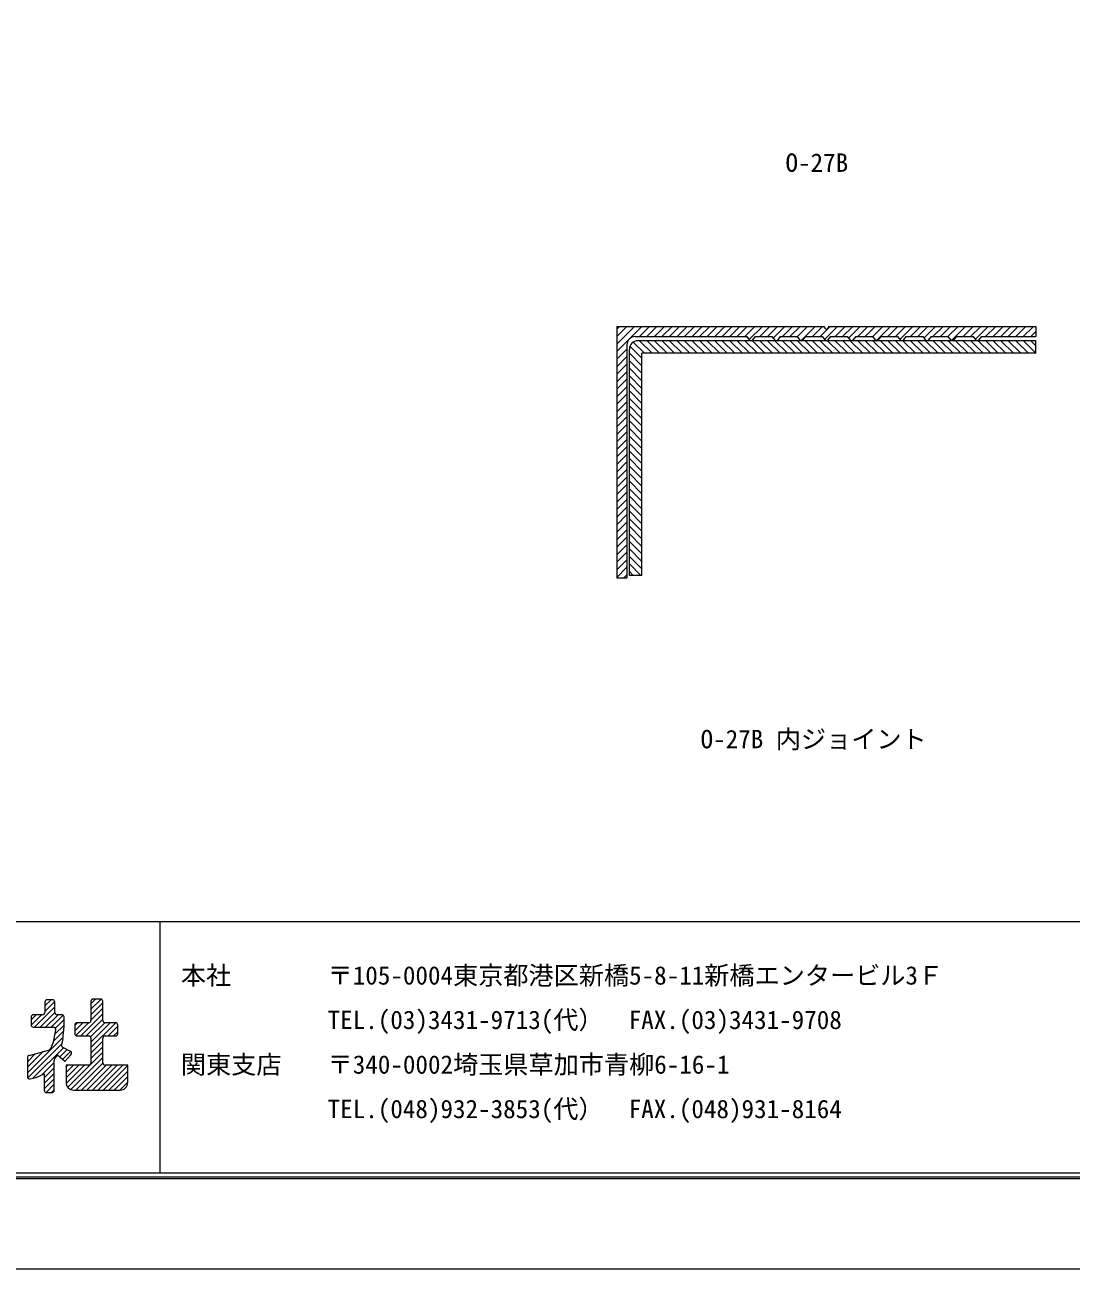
# Model space of a CAD drawing. Units: millimetres on the paper. Extents: x -210 to 210, y -148 to 149.
# Drawn here: x -95.6 to 29.2, y -148.5 to 0 of the extents above; entities that cross this region are included whole.
import ezdxf
from ezdxf.enums import TextEntityAlignment as Align

# ---------------------------------------------------------------- set-up
doc = ezdxf.new("R2010")
doc.units = ezdxf.units.MM
for name, color, linetype, lineweight in [('0-1_1-1図枠', 3, 'Continuous', 18), ('0-3_2-1寸法', 7, 'Continuous', 9), ('0-4_Defpoints', 7, 'Continuous', 9), ('0-6_5-1実寸型', 1, 'Continuous', 18), ('0-7_6-1ハッチング', 6, 'Continuous', 18), ('0-8_5-4図補助2', 7, 'Continuous', 9)]:
    doc.layers.add(name, color=color, linetype=linetype, lineweight=lineweight)
doc.layers.add('0-2_1-2図名', color=7, linetype='Continuous')
doc.styles.add('ＭＳ ゴシック', font='')
doc.styles.get('ＭＳ ゴシック').set_extended_font_data('MS Gothic')

msp = doc.modelspace()

# ---------------------------------------------------------------- linework, layer by layer
at = {"layer": '0-1_1-1図枠'}
for p, q in [((-199.506, -106.998), (199.494, -106.998)), ((-79.506, -106.998), (-79.506, -136.998)), ((-200.006, -137.498), (199.994, -137.498)), ((-199.506, -136.998), (199.494, -136.998))]:
    msp.add_line(p, q, dxfattribs=at)
at = {"layer": '0-4_Defpoints'}
msp.add_line((-200.206, -137.698), (200.194, -137.698), dxfattribs=at)
msp.add_line((-200.206, -137.698), (200.194, -137.698), dxfattribs=at)
msp.add_lwpolyline([(-210.006, -148.498), (-210.006, 148.502), (209.994, 148.502), (209.994, -148.498)], close=True, dxfattribs=at)
at = {"layer": '0-6_5-1実寸型'}
for p, q in [((-25.006, -35.998), (-0.306, -35.998)), ((-25.006, -35.998), (-25.006, -65.998)), ((-0.306, -35.998), (-0.175, -36.205)), ((0.294, -35.998), (0.163, -36.205)), ((0.294, -35.998), (24.994, -35.998)), ((24.994, -35.998), (24.994, -37.198)), ((-23.806, -38.198), (-23.806, -65.998)), ((-22.806, -37.198), (-9.506, -37.198)), ((24.994, -37.698), (-22.506, -37.698)), ((-9.506, -37.198), (-9.161, -37.623)), ((-8.506, -37.198), (-8.85, -37.623)), ((-8.506, -37.198), (-6.506, -37.198)), ((-6.506, -37.198), (-6.161, -37.623)), ((-5.506, -37.198), (-5.85, -37.623)), ((-5.506, -37.198), (-3.506, -37.198)), ((-3.506, -37.198), (-3.161, -37.623)), ((-2.506, -37.198), (-2.85, -37.623)), ((-2.506, -37.198), (-0.506, -37.198)), ((-0.506, -37.198), (-0.161, -37.623)), ((0.494, -37.198), (0.15, -37.623)), ((0.494, -37.198), (2.494, -37.198)), ((2.494, -37.198), (2.839, -37.623)), ((3.494, -37.198), (3.15, -37.623)), ((3.494, -37.198), (5.494, -37.198)), ((5.494, -37.198), (5.839, -37.623)), ((6.494, -37.198), (6.15, -37.623)), ((6.494, -37.198), (8.494, -37.198)), ((8.494, -37.198), (8.839, -37.623)), ((9.494, -37.198), (9.15, -37.623)), ((9.494, -37.198), (11.494, -37.198)), ((11.494, -37.198), (11.839, -37.623)), ((12.494, -37.198), (12.15, -37.623)), ((12.494, -37.198), (14.494, -37.198)), ((14.494, -37.198), (14.839, -37.623)), ((15.494, -37.198), (15.15, -37.623)), ((15.494, -37.198), (17.494, -37.198)), ((17.494, -37.198), (17.839, -37.623)), ((18.494, -37.198), (18.15, -37.623)), ((18.494, -37.198), (24.994, -37.198)), ((24.994, -39.198), (24.994, -37.698)), ((-23.506, -65.698), (-23.506, -38.698)), ((24.994, -39.198), (-22.006, -39.198)), ((-22.006, -65.698), (-22.006, -39.198)), ((-25.006, -65.998), (-23.806, -65.998)), ((-22.006, -65.698), (-23.506, -65.698))]:
    msp.add_line(p, q, dxfattribs=at)
for centre, radius, start, end in [((-0.006, -36.098), 0.2, 212.33353, 327.66647), ((-22.806, -38.198), 1, 90, 180), ((-22.506, -38.698), 1, 90, 180), ((-9.006, -37.498), 0.2, 218.97666, 321.02334), ((-6.006, -37.498), 0.2, 218.97666, 321.02334), ((-3.006, -37.498), 0.2, 218.97666, 321.02334), ((-0.006, -37.498), 0.2, 218.97666, 321.02334), ((2.994, -37.498), 0.2, 218.97666, 321.02334), ((5.994, -37.498), 0.2, 218.97666, 321.02334), ((8.994, -37.498), 0.2, 218.97666, 321.02334), ((11.994, -37.498), 0.2, 218.97666, 321.02334), ((14.994, -37.498), 0.2, 218.97666, 321.02334), ((17.994, -37.498), 0.2, 218.97666, 321.02334)]:
    msp.add_arc(centre, radius, start, end, dxfattribs=at)
at = {"layer": '0-7_6-1ハッチング'}
for p, q in [((-25.006, -36.303), (-24.7, -35.998)), ((-25.006, -37.201), (-23.802, -35.998)), ((-25.006, -38.099), (-22.904, -35.998)), ((-23.407, -37.399), (-22.006, -35.998)), ((-22.308, -37.198), (-21.108, -35.998)), ((-21.41, -37.198), (-20.21, -35.998)), ((-20.512, -37.198), (-19.312, -35.998)), ((-19.614, -37.198), (-18.414, -35.998)), ((-18.716, -37.198), (-17.516, -35.998)), ((-17.818, -37.198), (-16.618, -35.998)), ((-16.92, -37.198), (-15.72, -35.998)), ((-16.022, -37.198), (-14.822, -35.998)), ((-15.124, -37.198), (-13.924, -35.998)), ((-14.226, -37.198), (-13.026, -35.998)), ((-13.328, -37.198), (-12.128, -35.998)), ((-12.43, -37.198), (-11.23, -35.998)), ((-11.532, -37.198), (-10.332, -35.998)), ((-10.634, -37.198), (-9.434, -35.998)), ((-9.736, -37.198), (-8.536, -35.998)), ((-9.207, -37.567), (-7.638, -35.998)), ((-7.94, -37.198), (-6.74, -35.998)), ((-7.042, -37.198), (-5.842, -35.998)), ((-6.344, -37.398), (-4.943, -35.998)), ((-5.245, -37.198), (-4.045, -35.998)), ((-4.347, -37.198), (-3.147, -35.998)), ((-3.48, -37.229), (-2.249, -35.998)), ((-3.047, -37.693), (-1.351, -35.998)), ((-1.653, -37.198), (-0.453, -35.998)), ((-0.755, -37.198), (0.445, -35.998)), ((-0.216, -37.556), (1.343, -35.998)), ((1.041, -37.198), (2.241, -35.998)), ((1.939, -37.198), (3.139, -35.998)), ((2.648, -37.387), (4.037, -35.998)), ((3.735, -37.198), (4.935, -35.998)), ((4.633, -37.198), (5.833, -35.998)), ((5.511, -37.218), (6.731, -35.998)), ((5.937, -37.689), (7.629, -35.998)), ((7.327, -37.198), (8.527, -35.998)), ((8.225, -37.198), (9.425, -35.998)), ((8.775, -37.545), (10.323, -35.998)), ((10.021, -37.198), (11.221, -35.998)), ((10.919, -37.198), (12.119, -35.998)), ((11.639, -37.376), (13.017, -35.998)), ((12.715, -37.198), (13.915, -35.998)), ((13.613, -37.198), (14.813, -35.998)), ((14.502, -37.207), (15.711, -35.998)), ((14.922, -37.684), (16.609, -35.998)), ((16.307, -37.198), (17.507, -35.998)), ((17.205, -37.198), (18.405, -35.998)), ((17.767, -37.534), (19.303, -35.998)), ((19.001, -37.198), (20.201, -35.998)), ((19.899, -37.198), (21.099, -35.998)), ((20.797, -37.198), (21.997, -35.998)), ((21.695, -37.198), (22.895, -35.998)), ((22.593, -37.198), (23.793, -35.998)), ((23.491, -37.198), (24.691, -35.998)), ((24.389, -37.198), (24.994, -36.593)), ((-25.006, -38.997), (-23.605, -37.596)), ((-22.006, -39.788), (-23.443, -38.35)), ((-21.698, -39.198), (-23.042, -37.854)), ((-20.8, -39.198), (-22.3, -37.698)), ((-19.902, -39.198), (-21.402, -37.698)), ((-19.004, -39.198), (-20.504, -37.698)), ((-18.106, -39.198), (-19.606, -37.698)), ((-17.208, -39.198), (-18.708, -37.698)), ((-16.31, -39.198), (-17.81, -37.698)), ((-15.412, -39.198), (-16.912, -37.698)), ((-14.514, -39.198), (-16.014, -37.698)), ((-13.616, -39.198), (-15.116, -37.698)), ((-12.718, -39.198), (-14.218, -37.698)), ((-11.82, -39.198), (-13.32, -37.698)), ((-10.922, -39.198), (-12.422, -37.698)), ((-10.024, -39.198), (-11.524, -37.698)), ((-9.126, -39.198), (-10.626, -37.698)), ((-8.228, -39.198), (-9.728, -37.698)), ((-7.33, -39.198), (-8.83, -37.698)), ((-6.432, -39.198), (-7.932, -37.698)), ((-5.534, -39.198), (-7.034, -37.698)), ((-4.636, -39.198), (-6.136, -37.698)), ((-3.738, -39.198), (-5.238, -37.698)), ((-2.84, -39.198), (-4.34, -37.698)), ((-1.942, -39.198), (-3.442, -37.698)), ((-1.044, -39.198), (-2.544, -37.698)), ((-0.146, -39.198), (-1.646, -37.698)), ((0.753, -39.198), (-0.747, -37.698)), ((1.651, -39.198), (0.151, -37.698)), ((2.549, -39.198), (1.049, -37.698)), ((3.447, -39.198), (1.947, -37.698)), ((4.345, -39.198), (2.845, -37.698)), ((5.243, -39.198), (3.743, -37.698)), ((6.141, -39.198), (4.641, -37.698)), ((7.039, -39.198), (5.539, -37.698)), ((7.937, -39.198), (6.437, -37.698)), ((8.835, -39.198), (7.335, -37.698)), ((9.733, -39.198), (8.233, -37.698)), ((10.631, -39.198), (9.131, -37.698)), ((11.529, -39.198), (10.029, -37.698)), ((12.427, -39.198), (10.927, -37.698)), ((13.325, -39.198), (11.825, -37.698)), ((14.223, -39.198), (12.723, -37.698)), ((15.121, -39.198), (13.621, -37.698)), ((16.019, -39.198), (14.519, -37.698)), ((16.917, -39.198), (15.417, -37.698)), ((17.815, -39.198), (16.315, -37.698)), ((18.713, -39.198), (17.213, -37.698)), ((19.611, -39.198), (18.111, -37.698)), ((20.509, -39.198), (19.009, -37.698)), ((21.407, -39.198), (19.907, -37.698)), ((22.305, -39.198), (20.805, -37.698)), ((23.203, -39.198), (21.703, -37.698)), ((24.101, -39.198), (22.601, -37.698)), ((24.994, -39.193), (23.499, -37.698)), ((24.994, -38.295), (24.397, -37.698)), ((-25.006, -39.895), (-23.806, -38.695)), ((-25.006, -40.793), (-23.806, -39.593)), ((-22.006, -40.686), (-23.506, -39.186)), ((-22.006, -41.584), (-23.506, -40.084)), ((-25.006, -41.691), (-23.806, -40.491)), ((-25.006, -42.589), (-23.806, -41.389)), ((-22.006, -42.482), (-23.506, -40.982)), ((-25.006, -43.487), (-23.806, -42.287)), ((-22.006, -43.38), (-23.506, -41.88)), ((-22.006, -44.278), (-23.506, -42.778)), ((-25.006, -44.385), (-23.806, -43.185)), ((-25.006, -45.284), (-23.806, -44.084)), ((-22.006, -45.176), (-23.506, -43.676)), ((-25.006, -46.182), (-23.806, -44.982)), ((-25.006, -47.08), (-23.806, -45.88)), ((-22.006, -46.074), (-23.506, -44.574)), ((-22.006, -46.972), (-23.506, -45.472)), ((-25.006, -47.978), (-23.806, -46.778)), ((-22.006, -47.87), (-23.506, -46.37)), ((-22.006, -48.768), (-23.506, -47.268)), ((-25.006, -48.876), (-23.806, -47.676)), ((-25.006, -49.774), (-23.806, -48.574)), ((-22.006, -49.666), (-23.506, -48.166)), ((-25.006, -50.672), (-23.806, -49.472)), ((-25.006, -51.57), (-23.806, -50.37)), ((-22.006, -50.565), (-23.506, -49.065)), ((-22.006, -51.463), (-23.506, -49.963)), ((-25.006, -52.468), (-23.806, -51.268)), ((-22.006, -52.361), (-23.506, -50.861)), ((-22.006, -53.259), (-23.506, -51.759)), ((-25.006, -53.366), (-23.806, -52.166)), ((-25.006, -54.264), (-23.806, -53.064)), ((-22.006, -54.157), (-23.506, -52.657)), ((-25.006, -55.162), (-23.806, -53.962)), ((-25.006, -56.06), (-23.806, -54.86)), ((-22.006, -55.055), (-23.506, -53.555)), ((-22.006, -55.953), (-23.506, -54.453)), ((-25.006, -56.958), (-23.806, -55.758)), ((-22.006, -56.851), (-23.506, -55.351)), ((-22.006, -57.749), (-23.506, -56.249)), ((-25.006, -57.856), (-23.806, -56.656)), ((-25.006, -58.754), (-23.806, -57.554)), ((-22.006, -58.647), (-23.506, -57.147)), ((-25.006, -59.652), (-23.806, -58.452)), ((-25.006, -60.55), (-23.806, -59.35)), ((-22.006, -59.545), (-23.506, -58.045)), ((-22.006, -60.443), (-23.506, -58.943)), ((-25.006, -61.448), (-23.806, -60.248)), ((-22.006, -61.341), (-23.506, -59.841)), ((-22.006, -62.239), (-23.506, -60.739)), ((-25.006, -62.346), (-23.806, -61.146)), ((-25.006, -63.244), (-23.806, -62.044)), ((-22.006, -63.137), (-23.506, -61.637)), ((-25.006, -64.142), (-23.806, -62.942)), ((-25.006, -65.04), (-23.806, -63.84)), ((-22.006, -64.035), (-23.506, -62.535)), ((-22.006, -64.933), (-23.506, -63.433)), ((-25.006, -65.938), (-23.806, -64.738)), ((-22.139, -65.698), (-23.506, -64.331)), ((-23.037, -65.698), (-23.506, -65.229)), ((-24.167, -65.998), (-23.806, -65.636))]:
    msp.add_line(p, q, dxfattribs=at)
at = {"layer": '0-8_5-4図補助2'}
for p, q in [((-94.457, -119.618), (-92.05, -117.211)), ((-93.24, -117.093), (-92.494, -116.347)), ((-93.24, -117.747), (-92.056, -116.563)), ((-93.24, -116.621), (-93.24, -117.857)), ((-92.324, -116.347), (-92.966, -116.347)), ((-92.05, -117.857), (-92.05, -116.621)), ((-87.735, -116.821), (-87.186, -116.273)), ((-87.735, -117.475), (-86.538, -116.279)), ((-87.735, -116.547), (-87.735, -118.824)), ((-87.735, -118.13), (-86.321, -116.716)), ((-86.595, -116.273), (-87.461, -116.273)), ((-86.321, -118.824), (-86.321, -116.547)), ((-94.877, -118.73), (-94.278, -118.131)), ((-94.877, -118.405), (-94.877, -119.344)), ((-94.874, -119.381), (-93.624, -118.131)), ((-93.514, -118.131), (-94.603, -118.131)), ((-93.803, -119.618), (-92.05, -117.865)), ((-93.148, -119.618), (-91.662, -118.131)), ((-92.494, -119.618), (-91.054, -118.178)), ((-91.977, -119.755), (-90.934, -118.712)), ((-91.208, -118.131), (-91.776, -118.131)), ((-88.956, -120.659), (-86.321, -118.024)), ((-88.302, -120.659), (-86.321, -118.679)), ((-87.735, -118.784), (-86.321, -117.37)), ((-94.603, -119.618), (-92.214, -119.618)), ((-92.174, -121.26), (-90.987, -120.073)), ((-92.036, -120.468), (-90.934, -119.366)), ((-91.083, -121.03), (-90.934, -119.544)), ((-89.669, -120.064), (-88.703, -119.098)), ((-89.669, -119.41), (-89.357, -119.098)), ((-89.669, -119.371), (-89.669, -120.385)), ((-89.557, -120.606), (-88.049, -119.098)), ((-88.009, -119.098), (-89.395, -119.098)), ((-87.776, -120.788), (-86.084, -119.095)), ((-87.735, -121.4), (-85.432, -119.098)), ((-87.735, -122.055), (-84.78, -119.099)), ((-84.81, -119.098), (-86.048, -119.098)), ((-85.685, -120.659), (-84.536, -119.51)), ((-85.031, -120.659), (-84.536, -120.164)), ((-84.536, -120.385), (-84.536, -119.371)), ((-95.323, -125.064), (-91.06, -120.8)), ((-95.279, -125.673), (-91.232, -121.626)), ((-91.083, -121.03), (-91.254, -121.714)), ((-89.395, -120.659), (-88.009, -120.659)), ((-87.735, -120.933), (-87.735, -123.879)), ((-87.735, -122.709), (-86.321, -121.295)), ((-86.321, -123.879), (-86.321, -120.933)), ((-86.048, -120.659), (-84.81, -120.659)), ((-95.323, -124.409), (-93.453, -122.539)), ((-95.323, -123.755), (-94.349, -122.782)), ((-95.323, -123.249), (-95.323, -125.524)), ((-94.675, -125.724), (-91.023, -122.071)), ((-92.074, -123.446), (-91.739, -122.975)), ((-91.484, -123.187), (-90.594, -122.297)), ((-91.127, -123.484), (-90.168, -122.526)), ((-91.115, -122.023), (-90.209, -122.499)), ((-90.507, -126.789), (-86.321, -122.604)), ((-87.735, -123.363), (-86.321, -121.949)), ((-93.641, -125.344), (-92.124, -123.827)), ((-93.314, -125.672), (-92.124, -124.481)), ((-92.124, -127.15), (-92.124, -123.605)), ((-90.711, -125.684), (-89.179, -124.153)), ((-90.711, -125.03), (-89.833, -124.153)), ((-90.711, -124.376), (-90.487, -124.153)), ((-90.703, -126.331), (-88.525, -124.153)), ((-90.128, -127.064), (-86.321, -123.258)), ((-89.536, -127.126), (-86.32, -123.91)), ((-88.882, -127.126), (-85.908, -124.153)), ((-88.227, -127.126), (-85.254, -124.153)), ((-87.573, -127.126), (-84.6, -124.153)), ((-86.919, -127.126), (-83.946, -124.153)), ((-86.265, -127.126), (-83.346, -124.207)), ((-93.314, -126.326), (-92.124, -125.135)), ((-93.314, -126.98), (-92.124, -125.79)), ((-85.611, -127.126), (-83.346, -124.861)), ((-84.957, -127.126), (-83.346, -125.515)), ((-84.302, -127.126), (-83.346, -126.17)), ((-93.098, -127.417), (-92.124, -126.444)), ((-93.041, -127.424), (-92.398, -127.424)), ((-92.45, -127.424), (-92.124, -127.098)), ((-89.798, -127.126), (-84.259, -127.126))]:
    msp.add_line(p, q, dxfattribs=at)
for points in [[(-90.941, -119.618), (-90.934, -119.618), (-90.934, -118.405)], [(-92.519, -122.171), (-92.198, -121.402), (-91.944, -119.939)], [(-95.119, -122.984), (-93.91, -122.666), (-92.699, -122.33)], [(-90.136, -122.928), (-90.859, -123.707), (-91.739, -122.975)], [(-88.009, -124.153), (-90.711, -124.153), (-90.711, -126.213)], [(-83.346, -126.213), (-83.346, -124.153), (-86.048, -124.153)], [(-94.992, -125.792), (-94.282, -125.639), (-93.314, -125.193), (-93.314, -127.15)]]:
    msp.add_lwpolyline(points, dxfattribs=at)
for centre, radius, start, end in [((-92.966, -116.621), 0.274, 90, 180), ((-92.324, -116.621), 0.274, 0, 90), ((-87.461, -116.547), 0.274, 90, 180), ((-86.595, -116.547), 0.274, 0, 90), ((-94.603, -118.405), 0.274, 90, 180), ((-93.514, -117.857), 0.274, 270, 0), ((-91.776, -117.857), 0.274, 180, 270), ((-91.208, -118.405), 0.274, 0, 90), ((-94.603, -119.344), 0.274, 180, 270), ((-92.214, -119.892), 0.274, 350.12702, 90), ((-89.395, -119.371), 0.274, 90, 180), ((-88.009, -118.824), 0.274, 270, 0), ((-86.048, -118.824), 0.274, 180, 270), ((-84.81, -119.371), 0.274, 0, 90), ((-90.988, -121.78), 0.274, 165.95378, 242.25895), ((-89.395, -120.385), 0.274, 180, 270), ((-88.009, -120.933), 0.274, 0, 90), ((-86.048, -120.933), 0.274, 90, 180), ((-84.81, -120.385), 0.274, 270, 0), ((-95.049, -123.249), 0.274, 104.73314, 180), ((-92.772, -122.066), 0.274, 285.51317, 337.36507), ((-90.337, -122.742), 0.274, 317.09995, 62.25895), ((-91.85, -123.605), 0.274, 144.61752, 180), ((-88.009, -123.879), 0.274, 270, 0), ((-86.048, -123.879), 0.274, 180, 270), ((-95.049, -125.524), 0.274, 180, 282.08606), ((-89.798, -126.213), 0.913, 180, 270), ((-84.259, -126.213), 0.913, 270, 0), ((-93.041, -127.15), 0.274, 180, 270), ((-92.398, -127.15), 0.274, 270, 0)]:
    msp.add_arc(centre, radius, start, end, dxfattribs=at)

# ---------------------------------------------------------------- texts
at = {"layer": '0-2_1-2図名', "style": 'ＭＳ ゴシック'}
for s, p in [('本社', (-77.006, -115.201)), ('〒105-0004東京都港区新橋5-8-11新橋エンタービル3Ｆ', (-59.506, -115.201)), ('TEL.(03)3431-9713(代）  FAX.(03)3431-9708', (-59.506, -120.505)), ('関東支店', (-77.006, -125.837)), ('〒340-0002埼玉県草加市青柳6-16-1', (-59.506, -125.837)), ('TEL.(048)932-3853(代）  FAX.(048)931-8164', (-59.506, -131.14))]:
    msp.add_text(s, height=2.199, dxfattribs=at).set_placement(p, align=Align.BOTTOM_LEFT)
at = {"layer": '0-3_2-1寸法', "style": 'ＭＳ ゴシック'}
for s, p in [('O-27B', (-4.879, -18.198)), ('O-27B 内ジョイント', (-15.011, -86.998))]:
    msp.add_text(s, height=2.199, dxfattribs=at).set_placement(p, align=Align.BOTTOM_LEFT)

doc.saveas('drawing.dxf')
